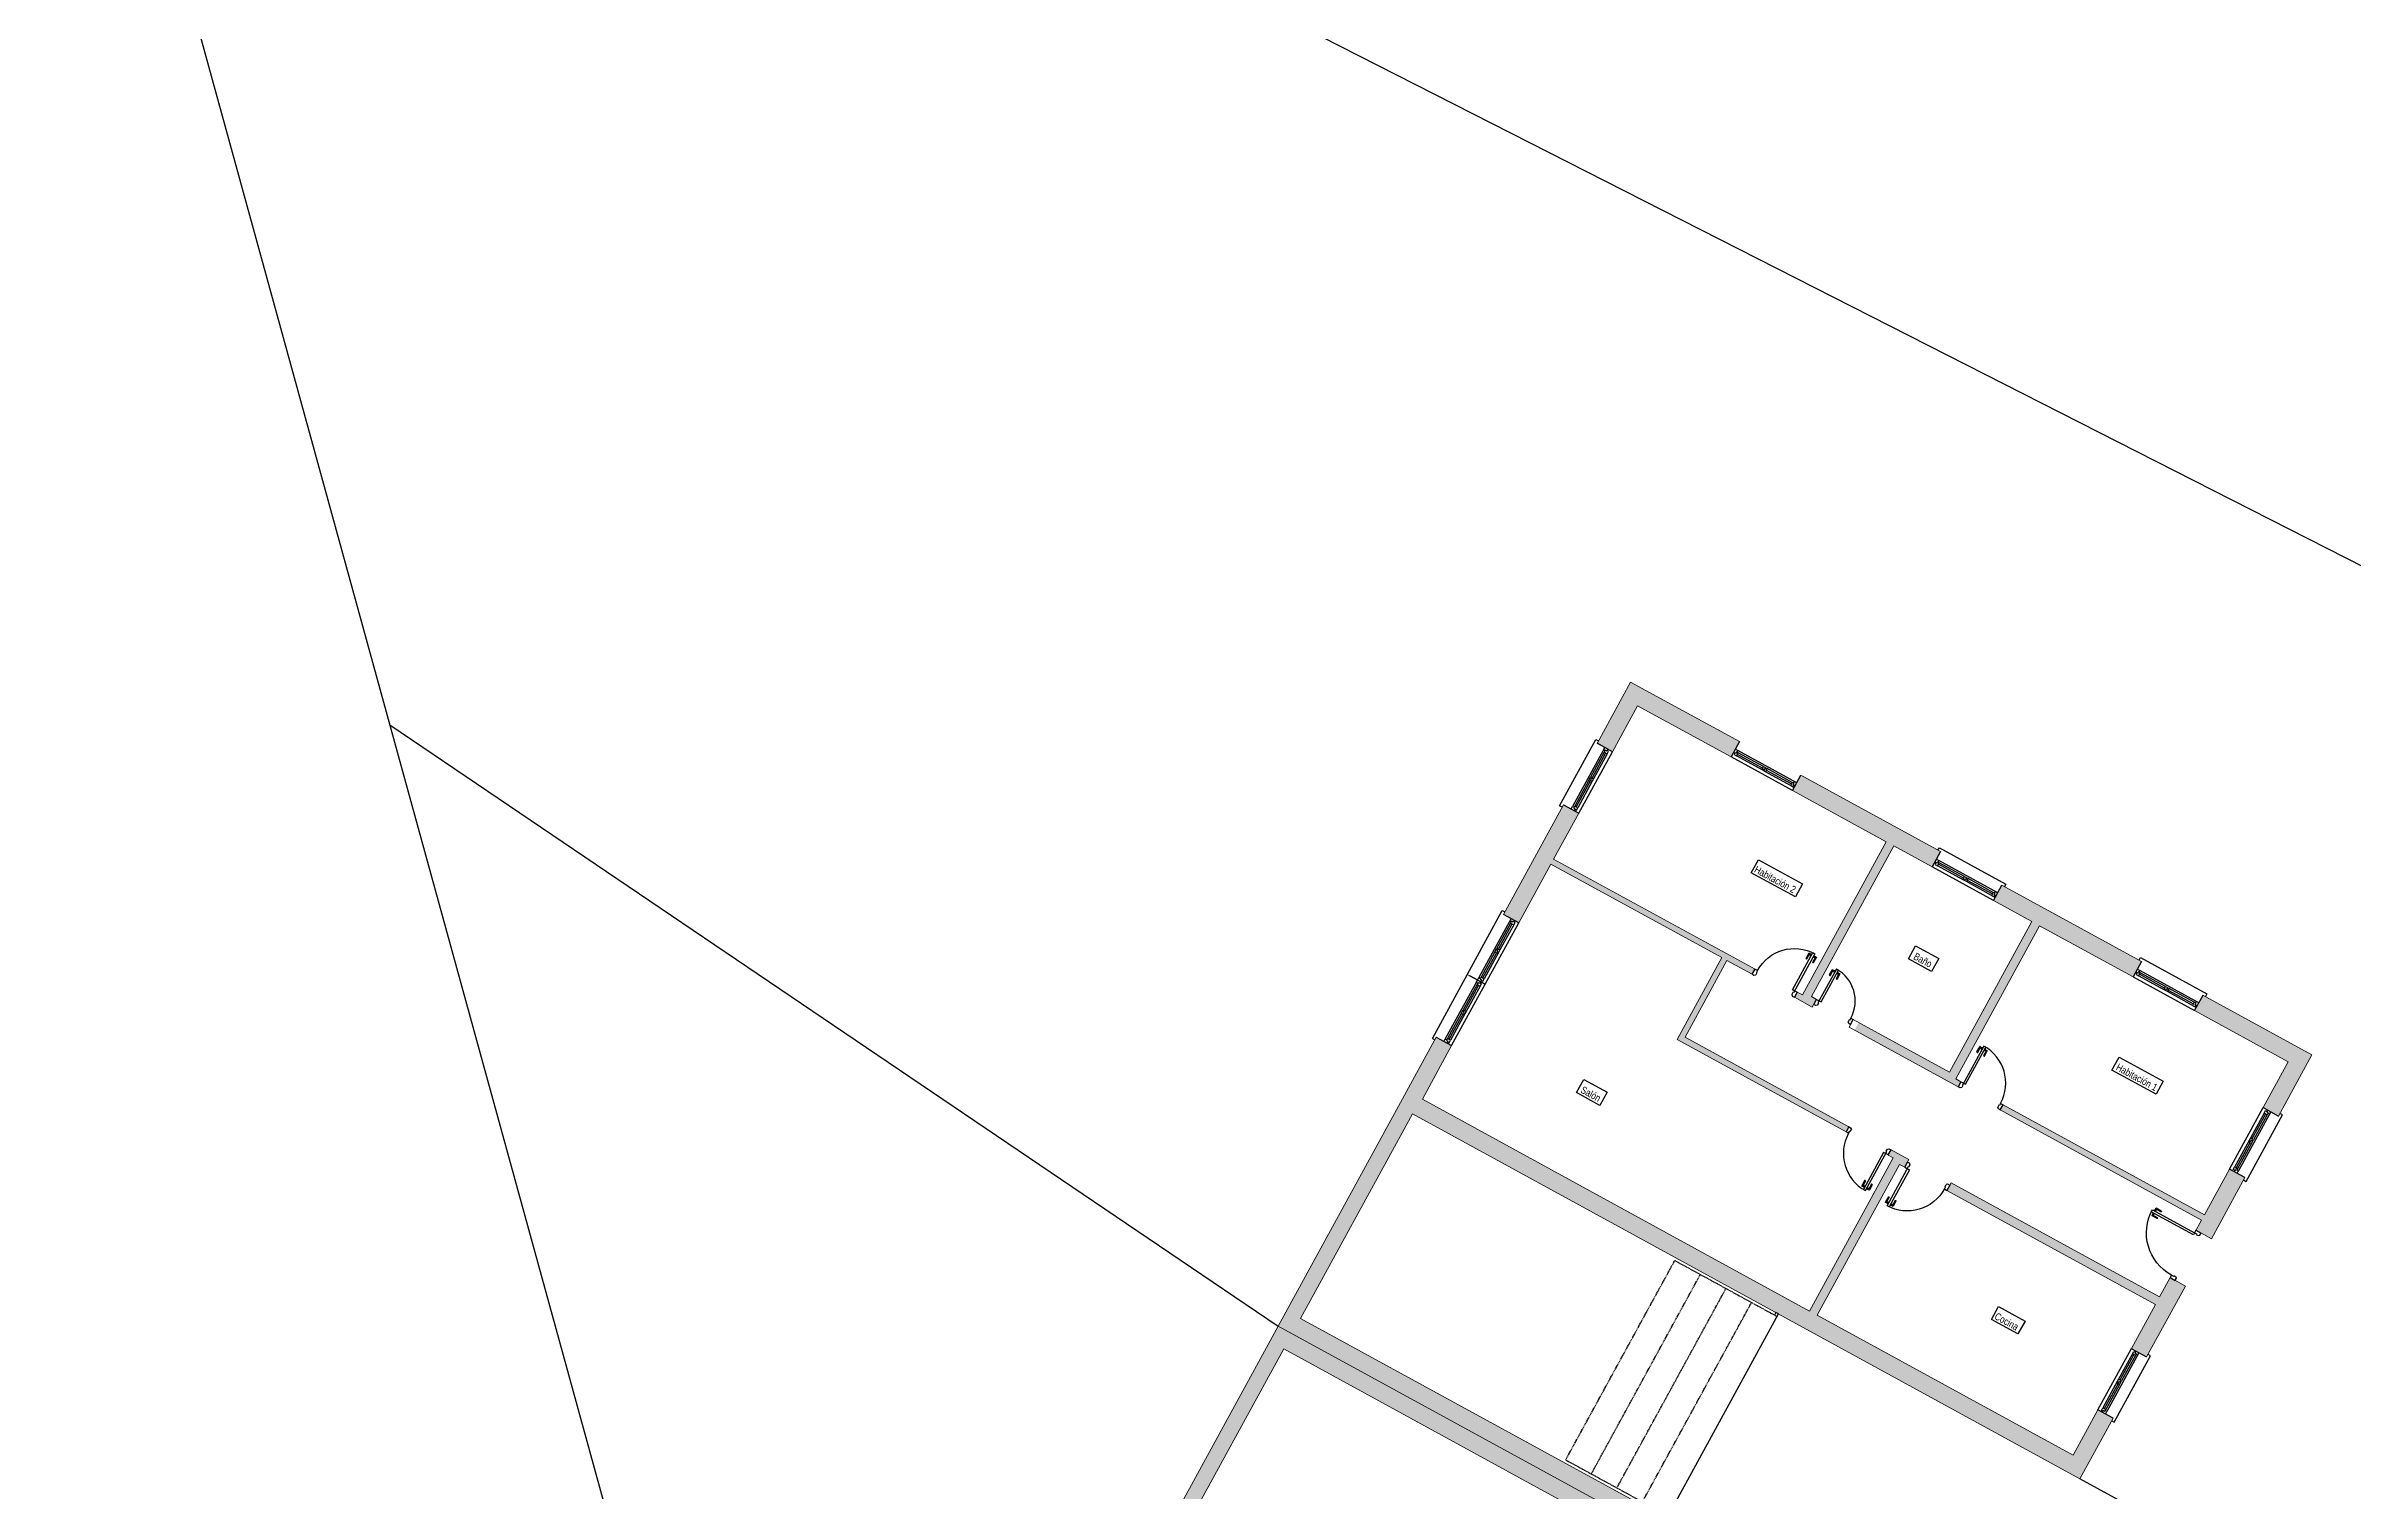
# Model space of a CAD drawing. Header units: millimetres. Extents: x 712192 to 1044287, y 40211 to 168571.
# Drawn here: x 722138 to 750467, y 81532 to 99280 of the extents above; entities that cross this region are included whole.
import ezdxf

# ---------------------------------------------------------------- set-up
doc = ezdxf.new("R2010")
doc.units = ezdxf.units.MM
doc.linetypes.add('ACAD_ISO10W100', pattern=[18, 12, -3, 0, -3])
for name, color, linetype in [('Aceras', 8, 'Continuous'), ('Carpinteria', 14, 'Continuous'), ('Cerramiento', 7, 'Continuous'), ('Cristal', 4, 'Continuous'), ('Fina', 2, 'Continuous'), ('Sombreado muros', 30, 'Continuous'), ('Textos', 5, 'Continuous')]:
    doc.layers.add(name, color=color, linetype=linetype)
for name, color, linetype, lineweight in [('Edificaciones', 6, 'Continuous', 18), ('Parcela', 1, 'Continuous', 30), ('Viales', 7, 'Continuous', 30)]:
    doc.layers.add(name, color=color, linetype=linetype, lineweight=lineweight)
doc.styles.add('basico', font='arial.ttf', dxfattribs={"width": 0.8})

# ---------------------------------------------------------------- blocks, each defined once
blk = doc.blocks.new('p825')
at = {"layer": 'Carpinteria'}
for p, q in [((-0.007, 0.754), (-0.007, 0.796)), ((0, 0.796), (-0.007, 0.796)), ((0.04, 0.825), (0, 0.825)), ((0, 0.825), (0, 0)), ((0.04, 0), (0.04, 0.825)), ((0.04, 0.796), (0.047, 0.796)), ((0.047, 0.754), (0.047, 0.796)), ((-0.054, 0.68), (-0.054, 0.78)), ((-0.039, 0.785), (-0.049, 0.785)), ((-0.044, 0.675), (-0.049, 0.675)), ((-0.039, 0.68), (-0.039, 0.785)), ((-0.007, 0.785), (-0.017, 0.785)), ((-0.017, 0.765), (-0.017, 0.785)), ((-0.007, 0.765), (-0.017, 0.765)), ((0, 0.754), (-0.007, 0.754)), ((0.04, 0.754), (0.047, 0.754)), ((0.047, 0.785), (0.057, 0.785)), ((0.047, 0.765), (0.057, 0.765)), ((0.057, 0.765), (0.057, 0.785)), ((0.079, 0.785), (0.089, 0.785)), ((0.079, 0.68), (0.079, 0.785)), ((0.084, 0.675), (0.089, 0.675)), ((0.094, 0.68), (0.094, 0.78)), ((-0.05, 0), (0, 0)), ((0, 0), (0.04, 0)), ((0, 0), (0, -0.04)), ((0.825, 0), (0.875, 0)), ((0.825, 0), (0.825, -0.04)), ((-0.01, -0.1), (-0.05, -0.1)), ((0.01, -0.08), (-0.01, -0.1)), ((0, -0.04), (0.01, -0.04)), ((0.01, -0.04), (0.01, -0.05)), ((0.01, -0.05), (0.01, -0.06)), ((0.01, -0.06), (0.01, -0.08)), ((0.825, -0.04), (0.815, -0.04)), ((0.815, -0.04), (0.815, -0.05)), ((0.815, -0.05), (0.815, -0.06)), ((0.815, -0.06), (0.815, -0.08)), ((0.815, -0.08), (0.84, -0.1)), ((0.86, -0.1), (0.84, -0.1)), ((0.86, -0.1), (0.875, -0.1))]:
    blk.add_line(p, q, dxfattribs=at)
for centre, radius, start, end in [((0, 0), 0.825, 0, 90), ((-0.049, 0.78), 0.005, 90, 180), ((-0.049, 0.68), 0.005, 180, 270), ((-0.044, 0.68), 0.005, 270, 0), ((-0.028, 0.812), 0.0294, 248.0255, 291.9745), ((-0.028, 0.738), 0.0294, 68.0255, 111.9745), ((0.068, 0.812), 0.0294, 248.0255, 291.9745), ((0.068, 0.738), 0.0294, 68.0255, 111.9745), ((0.084, 0.68), 0.005, 180, 270), ((0.089, 0.78), 0.005, 0, 90), ((0.089, 0.68), 0.005, 270, 0)]:
    blk.add_arc(centre, radius, start, end, dxfattribs=at)
at = {"layer": 'Cerramiento'}
for p, q in [((-0.05, 0), (-0.05, -0.1)), ((0.875, 0), (0.875, -0.1))]:
    blk.add_line(p, q, dxfattribs=at)
blk = doc.blocks.new('p725')
at = {"layer": 'Carpinteria'}
for p, q in [((-0.054, 0.58), (-0.054, 0.68)), ((-0.039, 0.685), (-0.049, 0.685)), ((-0.044, 0.575), (-0.049, 0.575)), ((-0.039, 0.58), (-0.039, 0.685)), ((-0.007, 0.685), (-0.017, 0.685)), ((-0.017, 0.665), (-0.017, 0.685)), ((-0.007, 0.665), (-0.017, 0.665)), ((-0.007, 0.654), (-0.007, 0.696)), ((0, 0.696), (-0.007, 0.696)), ((0, 0.654), (-0.007, 0.654)), ((0.04, 0.725), (0, 0.725)), ((0, 0.725), (0, -0.04)), ((0.04, 0), (0.04, 0.725)), ((0.04, 0.696), (0.047, 0.696)), ((0.04, 0.654), (0.047, 0.654)), ((0.047, 0.654), (0.047, 0.696)), ((0.047, 0.685), (0.057, 0.685)), ((0.047, 0.665), (0.057, 0.665)), ((0.057, 0.665), (0.057, 0.685)), ((0.079, 0.685), (0.089, 0.685)), ((0.079, 0.58), (0.079, 0.685)), ((0.084, 0.575), (0.089, 0.575)), ((0.094, 0.58), (0.094, 0.68)), ((-0.05, 0), (0, 0)), ((0, 0), (0.04, 0)), ((0.725, 0), (0.775, 0)), ((0.725, 0), (0.725, -0.04)), ((-0.01, -0.1), (-0.05, -0.1)), ((0.01, -0.08), (-0.01, -0.1)), ((0, -0.04), (0.01, -0.04)), ((0.01, -0.04), (0.01, -0.08)), ((0.725, -0.04), (0.715, -0.04)), ((0.715, -0.04), (0.715, -0.08)), ((0.74, -0.1), (0.715, -0.08)), ((0.76, -0.1), (0.74, -0.1)), ((0.76, -0.1), (0.775, -0.1))]:
    blk.add_line(p, q, dxfattribs=at)
for centre, radius, start, end in [((-0.049, 0.68), 0.005, 90, 180), ((-0.049, 0.58), 0.005, 180, 270), ((-0.044, 0.58), 0.005, 270, 0), ((-0.028, 0.712), 0.0294, 248.0255, 291.9745), ((-0.028, 0.638), 0.0294, 68.0255, 111.9745), ((0, 0), 0.725, 0, 90), ((0.068, 0.712), 0.0294, 248.0255, 291.9745), ((0.068, 0.638), 0.0294, 68.0255, 111.9745), ((0.084, 0.58), 0.005, 180, 270), ((0.089, 0.68), 0.005, 0, 90), ((0.089, 0.58), 0.005, 270, 0)]:
    blk.add_arc(centre, radius, start, end, dxfattribs=at)
at = {"layer": 'Cerramiento'}
for p, q in [((-0.05, 0), (-0.05, -0.1)), ((0.775, -0.1), (0.775, 0))]:
    blk.add_line(p, q, dxfattribs=at)
blk = doc.blocks.new('ven2')
at = {"layer": 'Carpinteria'}
for p, q in [((0, 0.5), (0.04, 0.5)), ((0.04, 0.4), (0.03, 0.4)), ((0.03, 0.4), (0.03, 0.3)), ((0.04, 0.5), (0.04, 0.4)), ((1, 0.5), (0.04, 0.5)), ((0.06, 0.4), (0.04, 0.4)), ((0.06, 0.2), (0.06, 0.4)), ((0.47, 0.4), (0.06, 0.4)), ((0.47, 0.2), (0.47, 0.4)), ((0.47, 0.4), (0.53, 0.4)), ((0.51, 0.3), (0.51, 0.4)), ((0.53, 0.4), (0.53, 0.2)), ((0.94, 0.4), (0.53, 0.4)), ((0.96, 0.4), (0.94, 0.4)), ((0.94, 0.4), (0.94, 0.2)), ((0.96, 0.4), (0.96, 0.5)), ((0.96, 0.5), (1, 0.5)), ((0.97, 0.4), (0.96, 0.4)), ((0.97, 0.3), (0.97, 0.4)), ((0.03, 0.3), (0, 0.3)), ((0.02, 0.3), (0.02, 0.2)), ((0.02, 0.2), (0.06, 0.2)), ((0.49, 0.2), (0.06, 0.2)), ((0.49, 0.2), (0.49, 0.3)), ((0.49, 0.3), (0.51, 0.3)), ((0.53, 0.2), (0.49, 0.2)), ((0.94, 0.2), (0.53, 0.2)), ((0.94, 0.2), (0.98, 0.2)), ((1, 0.3), (0.97, 0.3)), ((0.98, 0.2), (0.98, 0.3))]:
    blk.add_line(p, q, dxfattribs=at)
at = {"layer": 'Cerramiento'}
for p, q in [((0, 1), (0, 0)), ((1, 0), (1, 1))]:
    blk.add_line(p, q, dxfattribs=at)
at = {"layer": 'Cristal'}
for p, q in [((0.47, 0.3), (0.06, 0.3)), ((0.53, 0.3), (0.94, 0.3))]:
    blk.add_line(p, q, dxfattribs=at)
blk = doc.blocks.new('p625')
at = {"layer": 'Carpinteria'}
for p, q in [((-0.054, 0.48), (-0.054, 0.58)), ((-0.039, 0.585), (-0.049, 0.585)), ((-0.044, 0.475), (-0.049, 0.475)), ((-0.039, 0.48), (-0.039, 0.585)), ((-0.017, 0.565), (-0.017, 0.585)), ((-0.007, 0.585), (-0.017, 0.585)), ((-0.007, 0.565), (-0.017, 0.565)), ((0, 0.596), (-0.007, 0.596)), ((-0.007, 0.554), (-0.007, 0.596)), ((0, 0.554), (-0.007, 0.554)), ((0.04, 0.625), (0, 0.625)), ((0, 0.625), (0, -0.04)), ((0.04, 0), (0.04, 0.625)), ((0.04, 0.596), (0.047, 0.596)), ((0.04, 0.554), (0.047, 0.554)), ((0.047, 0.554), (0.047, 0.596)), ((0.047, 0.585), (0.057, 0.585)), ((0.047, 0.565), (0.057, 0.565)), ((0.057, 0.565), (0.057, 0.585)), ((0.079, 0.48), (0.079, 0.585)), ((0.079, 0.585), (0.089, 0.585)), ((0.084, 0.475), (0.089, 0.475)), ((0.094, 0.48), (0.094, 0.58)), ((-0.05, 0), (0, 0)), ((0, 0), (0.04, 0)), ((0.625, 0), (0.675, 0)), ((0.625, 0), (0.625, -0.04)), ((-0.01, -0.1), (-0.05, -0.1)), ((0.01, -0.08), (-0.01, -0.1)), ((0, -0.04), (0.01, -0.04)), ((0.01, -0.04), (0.01, -0.08)), ((0.625, -0.04), (0.615, -0.04)), ((0.615, -0.04), (0.615, -0.08)), ((0.64, -0.1), (0.615, -0.08)), ((0.66, -0.1), (0.64, -0.1)), ((0.66, -0.1), (0.675, -0.1))]:
    blk.add_line(p, q, dxfattribs=at)
for centre, radius, start, end in [((-0.049, 0.58), 0.005, 90, 180), ((-0.049, 0.48), 0.005, 180, 270), ((-0.044, 0.48), 0.005, 270, 0), ((-0.028, 0.612), 0.0294, 248.0255, 291.9745), ((-0.028, 0.538), 0.0294, 68.0255, 111.9745), ((0, 0), 0.625, 0, 90), ((0.068, 0.612), 0.0294, 248.0255, 291.9745), ((0.068, 0.538), 0.0294, 68.0255, 111.9745), ((0.084, 0.48), 0.005, 180, 270), ((0.089, 0.58), 0.005, 0, 90), ((0.089, 0.48), 0.005, 270, 0)]:
    blk.add_arc(centre, radius, start, end, dxfattribs=at)
at = {"layer": 'Cerramiento'}
for p, q in [((-0.05, -0.1), (-0.05, 0)), ((0.675, -0.1), (0.675, 0))]:
    blk.add_line(p, q, dxfattribs=at)

msp = doc.modelspace()

# ---------------------------------------------------------------- hatches: boundary and pattern name
at = {"layer": 'Aceras'}
h = msp.add_hatch(dxfattribs=at)
h.set_pattern_fill('ANSI37', color=256, scale=71.580675)
h.set_pattern_definition([(45, (270544.93, 3236.83), (-160.7032, 160.7032), []), (135, (270544.93, 3236.83), (-160.7032, -160.7032), [])])
h.paths.add_polyline_path([(757552, 126920, 0.414214), (755563, 127297), (722138, 104533), (722944, 103350)])
h.paths.add_polyline_path([(787790, 143539), (799687, 138960, 0.414214), (798865, 140810), (788304, 144875, 0.319675), (777176, 142017), (764778, 133574, 0.414214), (764401, 131584), (778150, 140948, -0.325822)])
h.paths.add_polyline_path([(824260, 129503), (824297, 129905, 0.335762), (823386, 131373), (810355, 136388, 0.414214), (808504, 135566)])
h.paths.add_polyline_path([(833260, 127573, 0.414214), (831409, 126751), (836939, 124623), (836986, 124935, 0.351854), (836085, 126485)])
h.paths.add_polyline_path([(852012, 118821, -0.378204), (856528, 111652), (854208, 97365, 0.414214), (855850, 98548), (857942, 111422, 0.375958), (852475, 120177), (844825, 123121, 0.414214), (842975, 122299)])
h.paths.add_polyline_path([(854898, 92685, 0.421729), (853678, 94333), (850815, 76534, 0.416122), (852466, 77716)])
h.paths.add_polyline_path([(851021, 68815, 0.414214), (849837, 70458), (847818, 58027), (848044, 58026, 0.369067), (849463, 59228)])
at = {"layer": 'Sombreado muros'}
h = msp.add_hatch(dxfattribs=at)
h.set_pattern_fill('SACNCR', color=256, scale=57.26454)
h.set_pattern_definition([(45, (270544.93, 3236.83), (-96.42192, 96.42192), []), (45, (270641.35, 3236.83), (-96.42192, 96.42192), [0, -136.361185])])
h.paths.add_polyline_path([(735958, 80775), (736061, 80963), (737332, 83286), (741824, 80828), (741927, 81017), (737264, 83568), (735787, 80868), (735324, 80022), (735513, 79919), (735872, 80577), (740626, 77977), (739597, 76095), (739535, 76130), (739500, 76067), (739720, 75947), (739772, 76041), (739709, 76075), (740721, 77925), (743861, 76207), (743557, 75652), (743745, 75549), (744152, 76293)])
h.paths.add_polyline_path([(734688, 78412), (734500, 78515), (733763, 77168), (733951, 77065), (734260, 77628), (736731, 76277), (736765, 76339), (736456, 76509), (736971, 77451), (738982, 76350), (739017, 76413), (736943, 77548), (736393, 76543), (734294, 77691)])
h.paths.add_polyline_path([(733539, 76311), (733351, 76414), (732939, 75662), (734277, 74930), (734380, 75119), (733231, 75747)])
h.paths.add_polyline_path([(736377, 74026), (737389, 75876), (737451, 75842), (737486, 75904), (737503, 75936), (737283, 76056), (737249, 75993), (737312, 75959), (736283, 74078), (735133, 74706), (735030, 74518), (736745, 73580), (736848, 73769)])
h.paths.add_polyline_path([(738167, 73047), (739196, 74928), (739258, 74894), (739293, 74957), (738021, 75652), (737970, 75558), (739084, 74948), (738073, 73099), (737602, 73356), (737498, 73168), (739213, 72230), (739316, 72419)])
h.paths.add_polyline_path([(742539, 73344), (742351, 73447), (742282, 73322), (739811, 74673), (739777, 74611), (742248, 73259), (741939, 72695), (742128, 72592)])
h.paths.add_polyline_path([(743333, 74796), (743145, 74899), (742849, 74358), (740290, 75758), (740238, 75663), (742797, 74264), (742669, 74028), (742857, 73925)])
h.paths.add_polyline_path([(741716, 71838), (741527, 71941), (741219, 71378), (740070, 72006), (739967, 71818), (741304, 71086)])
h.paths.add_polyline_path([(739032, 86352), (739391, 87010), (739203, 87113), (738740, 86267), (737264, 83568), (741927, 81017), (742030, 81205), (741999, 81222), (737538, 83662), (738808, 85985), (738911, 86173), (747105, 81692), (747512, 82435), (747323, 82538), (747020, 81983), (743880, 83701), (744891, 85550), (744954, 85516), (745006, 85610), (744786, 85730), (744752, 85667), (744814, 85633), (743786, 83752)])
h.paths.add_polyline_path([(740953, 89865), (740764, 89968), (740027, 88621), (740216, 88518), (740610, 89238), (742709, 88090), (742160, 87085), (744234, 85951), (744268, 86014), (742257, 87114), (742772, 88056), (743081, 87887), (743116, 87949), (740644, 89301)])
h.paths.add_polyline_path([(741588, 91474), (741177, 90721), (741365, 90618), (741673, 91182), (742823, 90554), (742926, 90742)])
h.paths.add_polyline_path([(743679, 90330), (743576, 90141), (744725, 89513), (743697, 87632), (743634, 87666), (743599, 87603), (743819, 87483), (743871, 87577), (743808, 87612), (744820, 89461), (745291, 89204), (745394, 89392)])
h.paths.add_polyline_path([(746147, 88980), (746044, 88791), (746515, 88534), (745504, 86684), (744389, 87294), (744337, 87200), (745609, 86504), (745643, 86567), (745581, 86601), (746609, 88482), (747759, 87854), (747862, 88042)])
h.paths.add_polyline_path([(748615, 87630), (748512, 87441), (749662, 86813), (749353, 86249), (749542, 86146), (749953, 86898)])
h.paths.add_polyline_path([(749129, 85392), (748941, 85495), (748633, 84932), (746161, 86283), (746127, 86221), (748598, 84869), (748530, 84743), (748718, 84640)])
h.paths.add_polyline_path([(748400, 84059), (748212, 84162), (748083, 83927), (745524, 85327), (745472, 85232), (748031, 83833), (747736, 83292), (747924, 83189)])

# ---------------------------------------------------------------- linework, layer by layer
at = {"layer": 'Carpinteria', "linetype": 'ACAD_ISO10W100'}
for p, q in [((740792, 81924), (742131, 84372)), ((741106, 81752), (742445, 84200)), ((742131, 84372), (743355, 83702)), ((741420, 81580), (742759, 84028)), ((741734, 81408), (743073, 83856)), ((740792, 81924), (742016, 81254))]:
    msp.add_line(p, q, dxfattribs=at)
at = {"layer": 'Carpinteria'}
for p, q in [((743372, 83733), (743355, 83702)), ((743355, 83702), (743387, 83685)), ((743404, 83716), (743372, 83733)), ((743387, 83685), (743404, 83716))]:
    msp.add_line(p, q, dxfattribs=at)
at = {"layer": 'Edificaciones'}
for p, q in [((741365, 90618), (741177, 90721)), ((743576, 90141), (743679, 90330)), ((740953, 89865), (740764, 89968)), ((743116, 87949), (740644, 89301)), ((743697, 87632), (744725, 89513)), ((743808, 87612), (744820, 89461)), ((745291, 89204), (745394, 89392)), ((742709, 88090), (740610, 89238)), ((746044, 88791), (746147, 88980)), ((740216, 88518), (740027, 88621)), ((745504, 86684), (746515, 88534)), ((745581, 86601), (746609, 88482)), ((747759, 87854), (746609, 88482)), ((739804, 87764), (739584, 87884)), ((742709, 88090), (742160, 87085)), ((742772, 88056), (742257, 87114)), ((743081, 87887), (742772, 88056)), ((743116, 87949), (743081, 87887)), ((747759, 87854), (747862, 88042)), ((743634, 87666), (743599, 87603)), ((743819, 87483), (743599, 87603)), ((743697, 87632), (743634, 87666)), ((743871, 87577), (743808, 87612)), ((743871, 87577), (743819, 87483)), ((748512, 87441), (748615, 87630)), ((744322, 87330), (744271, 87236)), ((745504, 86684), (744322, 87330)), ((749662, 86813), (748512, 87441)), ((739391, 87010), (739203, 87113)), ((744234, 85951), (742160, 87085)), ((744268, 86014), (742257, 87114)), ((745609, 86504), (744271, 87236)), ((749353, 86249), (749662, 86813)), ((745643, 86567), (745581, 86601)), ((745643, 86567), (745609, 86504)), ((738808, 85985), (738911, 86173)), ((746161, 86283), (746127, 86221)), ((748598, 84869), (746127, 86221)), ((748633, 84932), (746161, 86283)), ((749542, 86146), (749353, 86249)), ((744234, 85951), (744268, 86014)), ((743786, 83752), (744814, 85633)), ((744752, 85667), (744786, 85730)), ((744814, 85633), (744752, 85667)), ((745006, 85610), (744786, 85730)), ((744954, 85516), (745006, 85610)), ((743880, 83701), (744891, 85550)), ((744954, 85516), (744891, 85550)), ((745472, 85232), (745524, 85327)), ((748083, 83927), (745524, 85327)), ((749129, 85392), (748941, 85495)), ((748031, 83833), (745472, 85232)), ((748530, 84743), (748718, 84640)), ((748212, 84162), (748400, 84059)), ((747924, 83189), (747736, 83292)), ((747323, 82538), (747020, 81983)), ((747512, 82435), (747323, 82538))]:
    msp.add_line(p, q, dxfattribs=at)
for points in [[(742926, 90742), (741588, 91474), (741177, 90721)], [(742823, 90554), (741673, 91182), (741365, 90618)], [(744725, 89513), (743576, 90141)], [(745394, 89392), (743679, 90330)], [(740764, 89968), (740027, 88621)], [(740953, 89865), (740644, 89301)], [(745291, 89204), (744820, 89461)], [(740610, 89238), (740216, 88518)], [(747862, 88042), (746147, 88980)], [(746515, 88534), (746044, 88791)], [(749542, 86146), (749953, 86898), (748615, 87630)], [(739203, 87113), (738740, 86267)], [(739391, 87010), (739032, 86352), (743786, 83752)], [(738740, 86267), (737264, 83568), (741927, 81017), (742048, 81237)], [(738911, 86173), (747105, 81692), (747512, 82435)], [(738808, 85985), (737538, 83662), (742030, 81205)], [(748633, 84932), (748941, 85495)], [(748718, 84640), (749129, 85392)], [(748512, 84712), (748598, 84869)], [(748083, 83927), (748229, 84194)], [(747924, 83189), (748400, 84059)], [(743880, 83701), (747020, 81983)], [(747736, 83292), (748031, 83833)], [(735787, 80868), (737264, 83568), (741927, 81017), (741807, 80797)], [(736061, 80963), (737332, 83286), (741824, 80828)]]:
    msp.add_lwpolyline(points, dxfattribs=at)
at = {"layer": 'Fina'}
for p, q in [((740716, 89954), (741162, 90770)), ((741162, 90770), (741194, 90753)), ((740953, 89865), (741365, 90618)), ((743576, 90141), (742823, 90554)), ((740747, 89936), (740716, 89954)), ((745362, 89409), (745379, 89440)), ((745379, 89440), (746196, 88994)), ((746044, 88791), (745291, 89204)), ((746196, 88994), (746179, 88963)), ((739155, 87099), (740013, 88669)), ((739804, 87764), (740216, 88518)), ((740013, 88669), (740045, 88652)), ((747759, 87854), (748512, 87441)), ((747830, 88059), (747848, 88091)), ((747848, 88091), (748664, 87644)), ((739391, 87010), (739804, 87764)), ((748664, 87644), (748647, 87613)), ((739155, 87099), (739186, 87082)), ((748941, 85495), (749353, 86249)), ((749144, 85344), (749590, 86160)), ((749590, 86160), (749559, 86177)), ((749112, 85361), (749144, 85344)), ((747323, 82538), (747736, 83292)), ((747526, 82386), (747973, 83203)), ((747973, 83203), (747941, 83220)), ((747495, 82404), (747526, 82386))]:
    msp.add_line(p, q, dxfattribs=at)
at = {"layer": 'Parcela'}
for p, q in [((725975, 105415), (753930, 91184)), ((726355, 90950), (737264, 83568))]:
    msp.add_line(p, q, dxfattribs=at)
msp.add_lwpolyline([(852012, 118821), (787790, 143539, 0.325822), (778150, 140948), (722944, 103350), (732613, 68202), (724717, 65744), (724234, 63740, 0.180942), (725923, 49944, 0.177877), (732879, 43605, 0.071967), (742428, 41236, 0.049784), (752504, 41236, -0.049784), (756785, 41236), (776408, 79455), (778766, 99988), (832631, 93802)], format="xyb", dxfattribs=at)
at = {"layer": 'Textos'}
for points in [[(743611, 88836), (743070, 89131), (743158, 89291), (743699, 88995)], [(745284, 87921), (744999, 88077), (745086, 88236), (745371, 88080)], [(748039, 86414), (747498, 86710), (747586, 86869), (748126, 86573)], [(741211, 86277), (740926, 86433), (741013, 86593), (741299, 86437)], [(746344, 83470), (746018, 83648), (746106, 83807), (746432, 83629)]]:
    msp.add_lwpolyline(points, close=True, dxfattribs=at)
at = {"layer": 'Viales'}
msp.add_line((740451, 78317), (743404, 83716), dxfattribs=at)
msp.add_lwpolyline([(749770, 102231), (754646, 101946, -0.426736), (754981, 101552), (753750, 89402, -0.032827), (753053, 85259), (751064, 81227, -0.426638), (749093, 80604), (747105, 81692)], format="xyb", dxfattribs=at)

# ---------------------------------------------------------------- block references
at = {"layer": 'Cerramiento'}
for name, p, xscale, yscale, zscale, rotation in [('p725', (743602, 87683), -715.8067457142452, 715.8067457142453, 715.8067457142453, 331.3218966856238), ('p625', (743902, 87560), 710.0802917653224, 710.0802917653224, 710.0802917653224, 331.3218966856937), ('p725', (745675, 86550), 715.8067457142452, 715.8067457142452, 715.8067457142452, 331.3218966856238), ('p725', (744720, 85685), 715.8067457142454, 715.8067457142454, 715.8067457142454, 151.3218966856237), ('p725', (744986, 85499), -715.806745714245, 715.8067457142453, 715.8067457142453, 151.3218966856238), ('p825', (748512, 84712), -715.8067457142452, 715.8067457142453, 715.8067457142453, 61.32189668579614)]:
    msp.add_blockref(name, p, dxfattribs=dict(at, xscale=xscale, yscale=yscale, zscale=zscale, rotation=rotation))
at = {"layer": 'Fina', "yscale": 214.7420237142814}
for p, xscale, zscale, rotation in [((740953, 89865), 858.9680948570942, 858.9680948570942, 61.32189668562376), ((742823, 90554), 858.9680948570945, 858.9680948570945, 331.3218966856238), ((745291, 89204), 858.9680948570945, 858.9680948570945, 331.3218966856238), ((739804, 87764), 858.9680948570942, 858.9680948570942, 61.32189668562376), ((739391, 87010), 858.9680948570942, 858.9680948570942, 61.32189668562376), ((747759, 87854), 858.9680948570945, 858.9680948570945, 331.3218966856238), ((748941, 85495), -858.9680948570942, 858.9680948570943, 241.3218966856237), ((747323, 82538), -858.9680948570942, 858.9680948570943, 241.3218966856237)]:
    msp.add_blockref('ven2', p, dxfattribs=dict(at, xscale=xscale, zscale=zscale, rotation=rotation))

# ---------------------------------------------------------------- texts
at = {"layer": 'Textos', "style": 'basico', "width": 0.8}
for s, height, p in [('Habitación 2', 89.48, (743098, 89144)), ('Baño', 89.5, (745053, 88076)), ('Habitación 1', 89.48, (747538, 86716)), ('Salón', 89.5, (740966, 86439)), ('Cocina', 89.5, (746047, 83659))]:
    msp.add_text(s, height=height, rotation=331.3219, dxfattribs=at).set_placement(p)

doc.saveas('drawing.dxf')
